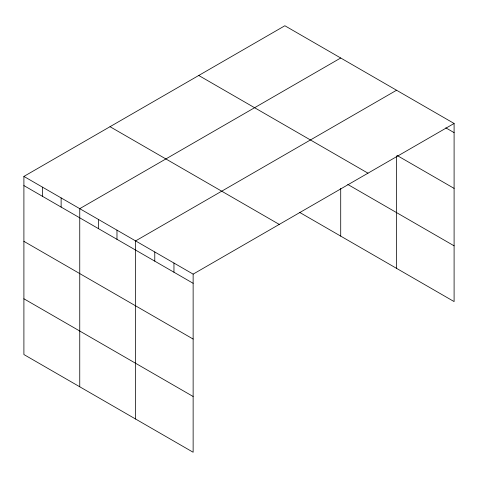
<?xml version="1.0" encoding="UTF-8"?>
<svg xmlns="http://www.w3.org/2000/svg" width="478" height="478" viewBox="0 0 478 478"><rect width="100%" height="100%" fill="white"/><g stroke="black" fill="none" stroke-linecap="round" stroke-linejoin="round"><path stroke-width="0.72" d="M23.9 176.418L193.136 274.127L193.136 452.248L23.9 354.539L23.9 176.418L284.864 25.752L454.1 123.461L454.1 301.582L299.628 212.393M340.712 57.999L79.748 208.665L79.748 386.78M396.561 90.24L135.597 240.906L135.597 419.027M193.136 274.127L454.1 123.461M445.789 127.835L454.1 132.633M397.2 155.535L454.1 188.386M198.746 75.476L367.982 173.179M347.775 184.442L454.1 245.829M110.018 126.7L279.254 224.409M23.9 185.589L193.136 283.299M23.9 241.342L193.136 339.051M23.9 298.786L193.136 396.495M396.561 155.9L396.561 268.361M340.712 188.434L340.712 236.114M173.956 263.055L173.956 272.227M154.776 251.984L154.776 261.149M116.979 230.157L116.979 239.329M98.366 219.414L98.366 228.586M61.13 197.916L61.13 207.088M42.518 187.167L42.518 196.339"/></g></svg>
